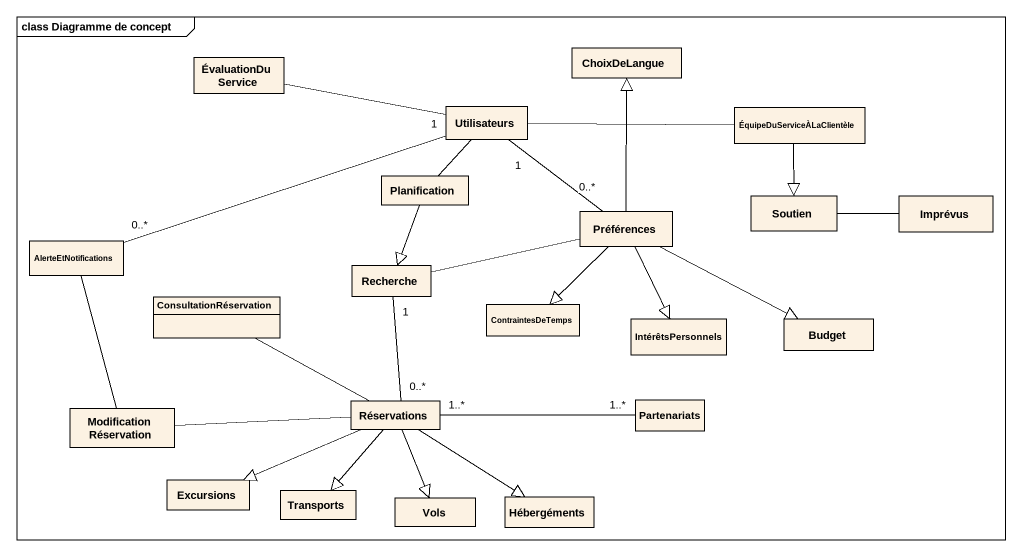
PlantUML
@startuml
mainframe class Diagramme de concept
hide circle
hide empty members
class ÉvaluationDuService
class ChoixDeLangue
class Utilisateurs
class ÉquipeDuServiceÀLaClientèle
class Planification
class Préférences
class Soutien
class Imprévus
class AlerteEtNotifications
class ConsultationRéservation
class Recherche
class ContraintesDeTemps
class IntérêtsPersonnels
class Budget
class Partenariats
class ModificationRéservation
class Réservations
class Excursions
class Transports
class Vols
class Hébergéments
Utilisateurs -left- ÉvaluationDuService
Utilisateurs -right- ÉquipeDuServiceÀLaClientèle
Utilisateurs -- Planification
Utilisateurs "1" -- "0..*" Préférences
Utilisateurs "1" -left- "0..*" AlerteEtNotifications
ÉquipeDuServiceÀLaClientèle --|> Soutien
Planification --|> Recherche
Préférences -up-|> ChoixDeLangue
Préférences -left- Recherche
Préférences --|> ContraintesDeTemps
Préférences --|> IntérêtsPersonnels
Préférences -right-|> Budget
Imprévus -left- Soutien
Recherche "1" -- "0..*" Réservations
Partenariats "1..*" -left- "1..*" Réservations
ModificationRéservation -up- AlerteEtNotifications
Réservations -left- ConsultationRéservation
Réservations -left- ModificationRéservation
Réservations -left-|> Excursions
Réservations --|> Transports
Réservations --|> Vols
Réservations --|> Hébergéments
@enduml
